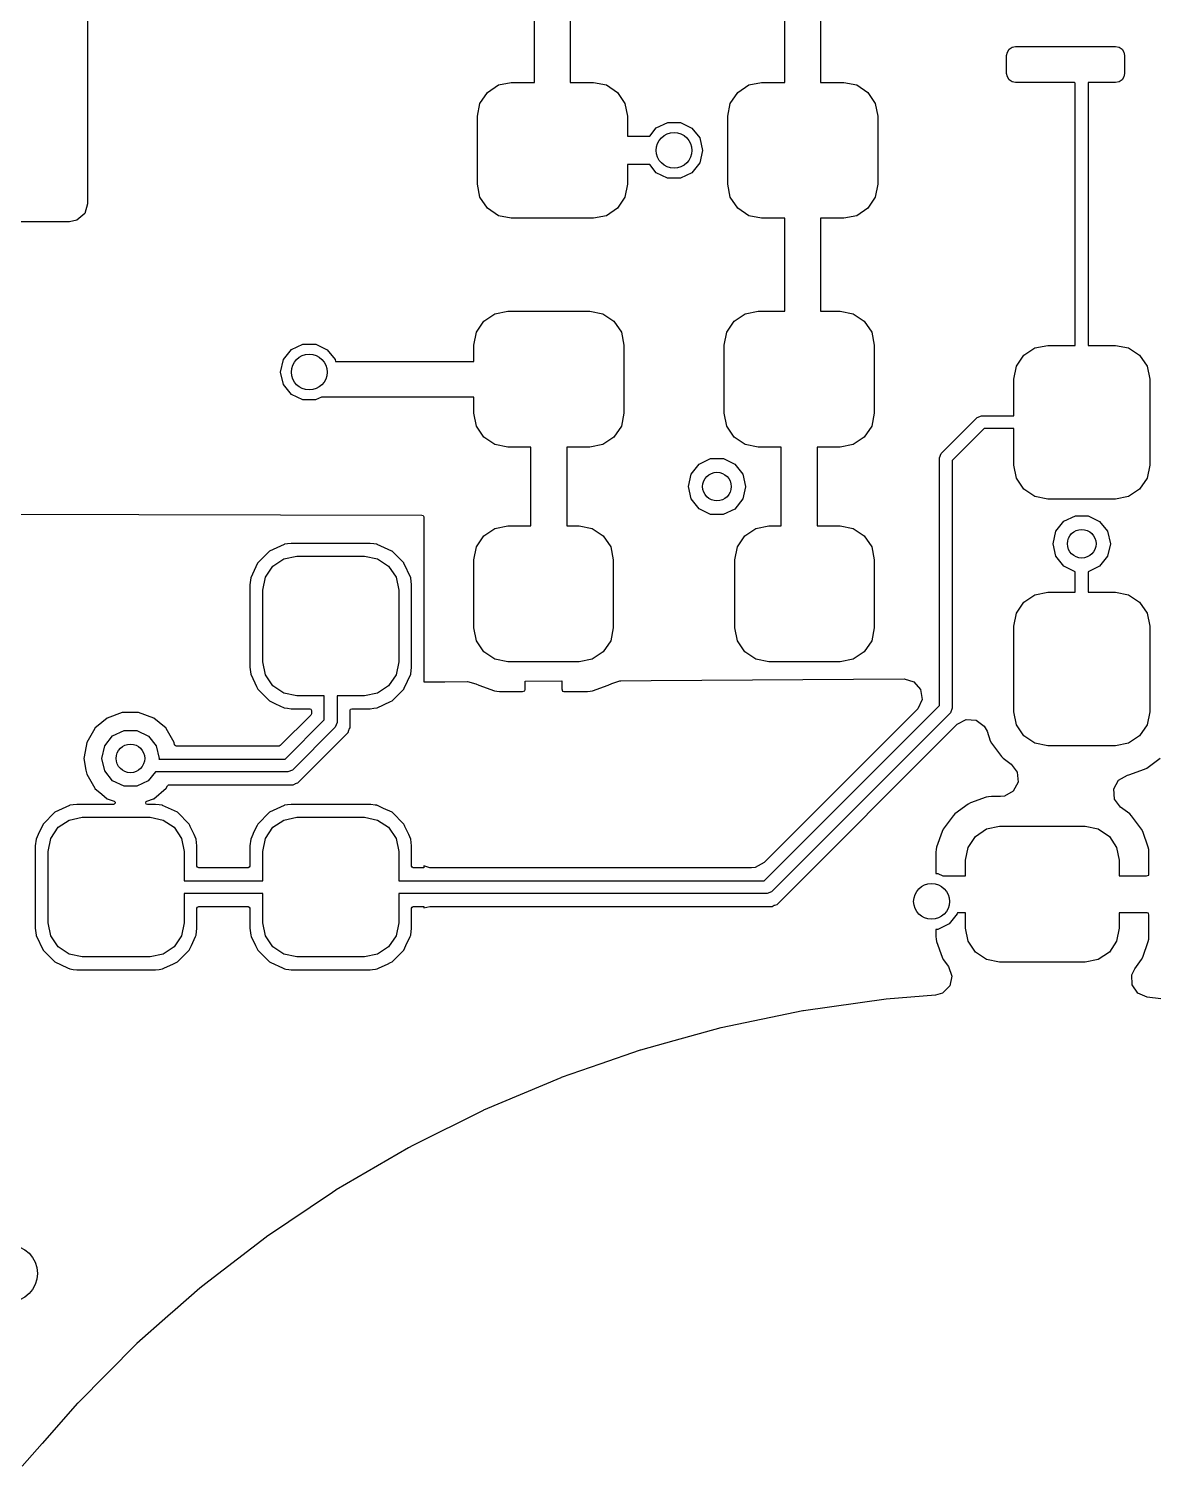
# Model space of a CAD drawing. Extents: x 115.8 to 161.6, y -138.1 to -92.4.
# Drawn here: x 131.69 to 139.55, y -109.5 to -99.45 of the extents above; entities that cross this region are included whole.
import ezdxf

# ---------------------------------------------------------------- set-up
doc = ezdxf.new("R2010")
doc.units = 0
doc.layers.add('BLACK', color=7, linetype='CONTINUOUS')

msp = doc.modelspace()

# ---------------------------------------------------------------- linework, layer by layer
at = {"layer": 'BLACK', "linetype": 'CONTINUOUS'}
for p, q in [((132.1, -94.026), (132.1, -100.674)), ((135.225, -99.825), (135.225, -99.275)), ((135.475, -99.275), (135.475, -99.825)), ((136.975, -99.825), (136.975, -99.275)), ((137.225, -99.275), (137.225, -99.825)), ((138.564, -99.5798), (138.588, -99.575)), ((138.588, -99.575), (139.287, -99.575)), ((139.287, -99.575), (139.311, -99.5798)), ((138.525, -99.6375), (138.53, -99.6136)), ((138.525, -99.7625), (138.525, -99.6375)), ((138.53, -99.6136), (138.543, -99.5933)), ((138.543, -99.5933), (138.564, -99.5798)), ((139.311, -99.5798), (139.332, -99.5933)), ((139.332, -99.5933), (139.345, -99.6136)), ((139.345, -99.6136), (139.35, -99.6375)), ((139.35, -99.6375), (139.35, -99.7625)), ((138.53, -99.7864), (138.525, -99.7625)), ((139.35, -99.7625), (139.345, -99.7864)), ((134.895, -99.8946), (134.972, -99.8431)), ((134.972, -99.8431), (135.062, -99.825)), ((135.062, -99.825), (135.225, -99.825)), ((135.475, -99.825), (135.637, -99.825)), ((135.637, -99.825), (135.728, -99.8431)), ((135.728, -99.8431), (135.805, -99.8946)), ((136.645, -99.8946), (136.722, -99.8431)), ((136.722, -99.8431), (136.812, -99.825)), ((136.812, -99.825), (136.975, -99.825)), ((137.225, -99.825), (137.387, -99.825)), ((137.387, -99.825), (137.478, -99.8431)), ((137.478, -99.8431), (137.555, -99.8946)), ((138.543, -99.8067), (138.53, -99.7864)), ((138.564, -99.8202), (138.543, -99.8067)), ((138.588, -99.825), (138.564, -99.8202)), ((138.999, -99.825), (138.588, -99.825)), ((139.005, -99.8311), (138.999, -99.825)), ((139.005, -101.663), (139.005, -99.8311)), ((139.287, -99.825), (139.095, -99.825)), ((139.095, -99.825), (139.095, -101.663)), ((139.311, -99.8202), (139.287, -99.825)), ((139.332, -99.8067), (139.311, -99.8202)), ((139.345, -99.7864), (139.332, -99.8067)), ((134.825, -100.062), (134.843, -99.9716)), ((134.843, -99.9716), (134.895, -99.8946)), ((135.805, -99.8946), (135.857, -99.9716)), ((135.857, -99.9716), (135.875, -100.062)), ((136.575, -100.062), (136.593, -99.9716)), ((136.593, -99.9716), (136.645, -99.8946)), ((137.555, -99.8946), (137.607, -99.9716)), ((137.607, -99.9716), (137.625, -100.062)), ((134.825, -100.537), (134.825, -100.062)), ((135.875, -100.062), (135.875, -100.2)), ((136.575, -100.537), (136.575, -100.062)), ((137.625, -100.062), (137.625, -100.537)), ((136.03, -100.2), (136.075, -100.143)), ((136.075, -100.143), (136.156, -100.105)), ((136.156, -100.105), (136.245, -100.105)), ((136.245, -100.105), (136.325, -100.144)), ((136.325, -100.144), (136.38, -100.213)), ((135.875, -100.2), (136.03, -100.2)), ((136.38, -100.213), (136.4, -100.3)), ((136.4, -100.301), (136.38, -100.387)), ((136.4, -100.3), (136.4, -100.301)), ((136.03, -100.4), (135.875, -100.4)), ((135.875, -100.4), (135.875, -100.537)), ((136.075, -100.456), (136.03, -100.4)), ((136.155, -100.495), (136.075, -100.456)), ((136.324, -100.457), (136.244, -100.495)), ((136.38, -100.387), (136.324, -100.457)), ((134.843, -100.628), (134.825, -100.537)), ((135.875, -100.537), (135.857, -100.628)), ((136.244, -100.495), (136.155, -100.495)), ((136.593, -100.628), (136.575, -100.537)), ((137.625, -100.537), (137.607, -100.628)), ((132.1, -100.674), (132.08, -100.742)), ((134.895, -100.705), (134.843, -100.628)), ((135.857, -100.628), (135.805, -100.705)), ((136.645, -100.705), (136.593, -100.628)), ((137.607, -100.628), (137.555, -100.705)), ((132.08, -100.742), (132.026, -100.789)), ((134.972, -100.757), (134.895, -100.705)), ((135.062, -100.775), (134.972, -100.757)), ((135.637, -100.775), (135.062, -100.775)), ((135.728, -100.757), (135.637, -100.775)), ((135.805, -100.705), (135.728, -100.757)), ((136.722, -100.757), (136.645, -100.705)), ((136.812, -100.775), (136.722, -100.757)), ((136.975, -100.775), (136.812, -100.775)), ((136.975, -101.425), (136.975, -100.775)), ((137.387, -100.775), (137.225, -100.775)), ((137.225, -100.775), (137.225, -101.425)), ((137.478, -100.757), (137.387, -100.775)), ((137.555, -100.705), (137.478, -100.757)), ((131.974, -100.8), (129.028, -100.8)), ((132.026, -100.789), (131.974, -100.8)), ((134.87, -101.495), (134.947, -101.443)), ((134.947, -101.443), (135.037, -101.425)), ((135.037, -101.425), (135.612, -101.425)), ((135.612, -101.425), (135.703, -101.443)), ((135.703, -101.443), (135.78, -101.495)), ((136.62, -101.495), (136.697, -101.443)), ((136.697, -101.443), (136.787, -101.425)), ((136.787, -101.425), (136.975, -101.425)), ((137.225, -101.425), (137.362, -101.425)), ((137.362, -101.425), (137.453, -101.443)), ((137.453, -101.443), (137.53, -101.495)), ((134.8, -101.662), (134.818, -101.572)), ((134.818, -101.572), (134.87, -101.495)), ((135.78, -101.495), (135.832, -101.572)), ((135.832, -101.572), (135.85, -101.662)), ((136.55, -101.662), (136.568, -101.572)), ((136.568, -101.572), (136.62, -101.495)), ((137.53, -101.495), (137.582, -101.572)), ((137.582, -101.572), (137.6, -101.662)), ((133.525, -101.693), (133.606, -101.655)), ((133.606, -101.655), (133.695, -101.655)), ((133.695, -101.655), (133.775, -101.694)), ((134.8, -101.775), (134.8, -101.662)), ((135.85, -101.662), (135.85, -102.137)), ((136.55, -102.137), (136.55, -101.662)), ((137.6, -101.662), (137.6, -102.137)), ((138.645, -101.732), (138.722, -101.681)), ((138.722, -101.681), (138.812, -101.663)), ((138.812, -101.663), (139.005, -101.663)), ((139.095, -101.663), (139.287, -101.663)), ((139.287, -101.663), (139.378, -101.681)), ((139.378, -101.681), (139.455, -101.732)), ((133.45, -101.85), (133.47, -101.763)), ((133.47, -101.763), (133.525, -101.693)), ((133.775, -101.694), (133.83, -101.763)), ((133.83, -101.763), (133.833, -101.775)), ((133.833, -101.775), (134.8, -101.775)), ((138.593, -101.809), (138.645, -101.732)), ((139.455, -101.732), (139.507, -101.809)), ((133.47, -101.936), (133.45, -101.85)), ((138.575, -101.9), (138.593, -101.809)), ((139.507, -101.809), (139.525, -101.9)), ((133.525, -102.006), (133.47, -101.936)), ((138.575, -102.155), (138.575, -101.9)), ((139.525, -101.9), (139.525, -102.5)), ((133.605, -102.045), (133.525, -102.006)), ((133.694, -102.045), (133.605, -102.045)), ((133.736, -102.025), (133.694, -102.045)), ((134.8, -102.025), (133.736, -102.025)), ((134.8, -102.137), (134.8, -102.025)), ((134.818, -102.228), (134.8, -102.137)), ((135.85, -102.137), (135.832, -102.228)), ((136.568, -102.228), (136.55, -102.137)), ((137.6, -102.137), (137.582, -102.228)), ((138.068, -102.418), (138.318, -102.168)), ((138.318, -102.168), (138.35, -102.155)), ((138.35, -102.155), (138.575, -102.155)), ((134.87, -102.305), (134.818, -102.228)), ((135.832, -102.228), (135.78, -102.305)), ((136.62, -102.305), (136.568, -102.228)), ((137.582, -102.228), (137.53, -102.305)), ((138.369, -102.245), (138.145, -102.469)), ((138.575, -102.245), (138.369, -102.245)), ((138.575, -102.5), (138.575, -102.245)), ((134.947, -102.357), (134.87, -102.305)), ((135.037, -102.375), (134.947, -102.357)), ((135.2, -102.375), (135.037, -102.375)), ((135.2, -102.925), (135.2, -102.375)), ((135.612, -102.375), (135.45, -102.375)), ((135.45, -102.375), (135.45, -102.925)), ((135.703, -102.357), (135.612, -102.375)), ((135.78, -102.305), (135.703, -102.357)), ((136.697, -102.357), (136.62, -102.305)), ((136.787, -102.375), (136.697, -102.357)), ((136.95, -102.375), (136.787, -102.375)), ((136.95, -102.925), (136.95, -102.375)), ((137.362, -102.375), (137.2, -102.375)), ((137.2, -102.375), (137.2, -102.925)), ((137.453, -102.357), (137.362, -102.375)), ((137.53, -102.305), (137.453, -102.357)), ((136.375, -102.493), (136.456, -102.455)), ((136.456, -102.455), (136.545, -102.455)), ((136.545, -102.455), (136.625, -102.494)), ((138.055, -102.45), (138.068, -102.418)), ((138.055, -104.181), (138.055, -102.45)), ((138.145, -102.469), (138.145, -104.2)), ((136.3, -102.65), (136.32, -102.563)), ((136.32, -102.563), (136.375, -102.493)), ((136.625, -102.494), (136.68, -102.563)), ((136.68, -102.563), (136.7, -102.65)), ((138.593, -102.591), (138.575, -102.5)), ((139.525, -102.5), (139.507, -102.591)), ((136.32, -102.736), (136.3, -102.65)), ((136.7, -102.651), (136.68, -102.737)), ((136.7, -102.65), (136.7, -102.651)), ((138.645, -102.668), (138.593, -102.591)), ((138.722, -102.719), (138.645, -102.668)), ((139.455, -102.668), (139.378, -102.719)), ((139.507, -102.591), (139.455, -102.668)), ((136.375, -102.806), (136.32, -102.736)), ((136.68, -102.737), (136.624, -102.807)), ((138.812, -102.738), (138.722, -102.719)), ((139.287, -102.738), (138.812, -102.738)), ((139.378, -102.719), (139.287, -102.738)), ((128.945, -102.837), (134.438, -102.85)), ((134.438, -102.85), (134.447, -102.853)), ((134.447, -102.853), (134.45, -102.862)), ((134.45, -102.862), (134.45, -104.015)), ((136.455, -102.845), (136.375, -102.806)), ((136.544, -102.845), (136.455, -102.845)), ((136.624, -102.807), (136.544, -102.845)), ((138.925, -102.893), (139.006, -102.855)), ((139.006, -102.855), (139.095, -102.855)), ((139.095, -102.855), (139.175, -102.894)), ((134.87, -102.995), (134.947, -102.943)), ((134.947, -102.943), (135.037, -102.925)), ((135.037, -102.925), (135.2, -102.925)), ((135.45, -102.925), (135.537, -102.925)), ((135.537, -102.925), (135.628, -102.943)), ((135.628, -102.943), (135.705, -102.995)), ((136.695, -102.995), (136.772, -102.943)), ((136.772, -102.943), (136.862, -102.925)), ((136.862, -102.925), (136.95, -102.925)), ((137.2, -102.925), (137.362, -102.925)), ((137.362, -102.925), (137.453, -102.943)), ((137.453, -102.943), (137.53, -102.995)), ((138.85, -103.05), (138.87, -102.963)), ((138.87, -102.963), (138.925, -102.893)), ((139.175, -102.894), (139.23, -102.963)), ((139.23, -102.963), (139.25, -103.05)), ((133.475, -103.054), (133.372, -103.102)), ((133.476, -103.053), (133.475, -103.054)), ((133.475, -103.054), (133.475, -103.054)), ((133.477, -103.053), (133.476, -103.053)), ((133.499, -103.05), (133.477, -103.053)), ((133.477, -103.053), (133.477, -103.053)), ((133.524, -103.047), (133.499, -103.05)), ((134.076, -103.047), (133.524, -103.047)), ((134.101, -103.05), (134.076, -103.047)), ((134.123, -103.053), (134.101, -103.05)), ((134.124, -103.053), (134.123, -103.053)), ((134.123, -103.053), (134.123, -103.053)), ((134.125, -103.054), (134.124, -103.053)), ((134.228, -103.102), (134.125, -103.054)), ((134.125, -103.054), (134.125, -103.054)), ((134.8, -103.162), (134.818, -103.072)), ((134.818, -103.072), (134.87, -102.995)), ((135.705, -102.995), (135.757, -103.072)), ((135.757, -103.072), (135.775, -103.162)), ((136.625, -103.162), (136.643, -103.072)), ((136.643, -103.072), (136.695, -102.995)), ((137.53, -102.995), (137.582, -103.072)), ((137.582, -103.072), (137.6, -103.162)), ((138.87, -103.136), (138.85, -103.05)), ((139.25, -103.051), (139.23, -103.137)), ((139.25, -103.05), (139.25, -103.051)), ((133.289, -103.185), (133.241, -103.288)), ((133.29, -103.184), (133.289, -103.185)), ((133.289, -103.185), (133.289, -103.185)), ((133.371, -103.102), (133.29, -103.184)), ((133.372, -103.102), (133.371, -103.102)), ((133.372, -103.102), (133.372, -103.102)), ((133.395, -103.207), (133.472, -103.156)), ((133.472, -103.156), (133.562, -103.137)), ((133.562, -103.137), (134.037, -103.137)), ((134.037, -103.137), (134.128, -103.156)), ((134.128, -103.156), (134.205, -103.207)), ((134.229, -103.102), (134.228, -103.102)), ((134.228, -103.102), (134.228, -103.102)), ((134.31, -103.184), (134.229, -103.102)), ((134.311, -103.185), (134.31, -103.184)), ((134.359, -103.288), (134.311, -103.185)), ((134.311, -103.185), (134.311, -103.185)), ((134.8, -103.637), (134.8, -103.162)), ((135.775, -103.162), (135.775, -103.637)), ((136.625, -103.637), (136.625, -103.162)), ((137.6, -103.162), (137.6, -103.637)), ((138.925, -103.206), (138.87, -103.136)), ((139.23, -103.137), (139.174, -103.207)), ((133.241, -103.289), (133.234, -103.337)), ((133.241, -103.288), (133.241, -103.289)), ((133.325, -103.375), (133.343, -103.284)), ((133.343, -103.284), (133.395, -103.207)), ((134.205, -103.207), (134.257, -103.284)), ((134.257, -103.284), (134.275, -103.375)), ((134.359, -103.289), (134.359, -103.288)), ((134.365, -103.337), (134.359, -103.289)), ((139.005, -103.245), (138.925, -103.206)), ((139.005, -103.388), (139.005, -103.245)), ((139.174, -103.207), (139.095, -103.245)), ((139.095, -103.245), (139.095, -103.388)), ((133.234, -103.337), (133.234, -103.913)), ((133.325, -103.875), (133.325, -103.375)), ((134.275, -103.375), (134.275, -103.875)), ((134.365, -103.913), (134.365, -103.337)), ((138.722, -103.406), (138.812, -103.388)), ((138.812, -103.388), (139.005, -103.388)), ((139.095, -103.388), (139.287, -103.388)), ((139.287, -103.388), (139.378, -103.406)), ((138.593, -103.534), (138.645, -103.457)), ((138.645, -103.457), (138.722, -103.406)), ((139.378, -103.406), (139.455, -103.457)), ((139.455, -103.457), (139.507, -103.534)), ((138.575, -103.625), (138.593, -103.534)), ((139.507, -103.534), (139.525, -103.625)), ((134.818, -103.728), (134.8, -103.637)), ((135.775, -103.637), (135.757, -103.728)), ((136.643, -103.728), (136.625, -103.637)), ((137.6, -103.637), (137.582, -103.728)), ((138.575, -104.225), (138.575, -103.625)), ((139.525, -103.625), (139.525, -104.225)), ((134.87, -103.805), (134.818, -103.728)), ((135.757, -103.728), (135.705, -103.805)), ((136.695, -103.805), (136.643, -103.728)), ((137.582, -103.728), (137.53, -103.805)), ((133.343, -103.966), (133.325, -103.875)), ((134.275, -103.875), (134.257, -103.966)), ((134.947, -103.857), (134.87, -103.805)), ((135.037, -103.875), (134.947, -103.857)), ((135.537, -103.875), (135.037, -103.875)), ((135.628, -103.857), (135.537, -103.875)), ((135.705, -103.805), (135.628, -103.857)), ((136.772, -103.857), (136.695, -103.805)), ((136.862, -103.875), (136.772, -103.857)), ((137.362, -103.875), (136.862, -103.875)), ((137.453, -103.857), (137.362, -103.875)), ((137.53, -103.805), (137.453, -103.857)), ((133.234, -103.913), (133.241, -103.961)), ((133.241, -103.961), (133.241, -103.962)), ((133.241, -103.962), (133.241, -103.962)), ((133.241, -103.962), (133.269, -104.021)), ((133.395, -104.043), (133.343, -103.966)), ((134.257, -103.966), (134.205, -104.043)), ((134.313, -104.059), (134.359, -103.962)), ((134.359, -103.961), (134.365, -103.913)), ((134.359, -103.962), (134.359, -103.961)), ((134.359, -103.962), (134.359, -103.962)), ((136.039, -104.006), (137.808, -103.995)), ((137.808, -103.995), (137.876, -104.015)), ((133.269, -104.021), (133.281, -104.047)), ((133.281, -104.047), (133.29, -104.066)), ((133.29, -104.066), (133.371, -104.148)), ((133.472, -104.094), (133.395, -104.043)), ((133.562, -104.112), (133.472, -104.094)), ((134.128, -104.094), (134.037, -104.112)), ((134.205, -104.043), (134.128, -104.094)), ((134.229, -104.148), (134.31, -104.066)), ((134.31, -104.066), (134.313, -104.059)), ((134.313, -104.059), (134.313, -104.059)), ((134.45, -104.015), (134.597, -104.014)), ((134.597, -104.014), (134.755, -104.013)), ((134.755, -104.013), (134.814, -104.028)), ((134.814, -104.028), (134.836, -104.039)), ((134.836, -104.039), (134.946, -104.078)), ((134.946, -104.078), (134.961, -104.081)), ((134.961, -104.081), (134.981, -104.083)), ((134.981, -104.083), (134.987, -104.083)), ((134.987, -104.083), (135.14, -104.083)), ((135.14, -104.083), (135.156, -104.079)), ((135.156, -104.079), (135.157, -104.077)), ((135.157, -104.077), (135.159, -104.069)), ((135.159, -104.011), (135.416, -104.009)), ((135.159, -104.069), (135.159, -104.011)), ((135.416, -104.009), (135.416, -104.065)), ((135.416, -104.065), (135.421, -104.08)), ((135.421, -104.08), (135.422, -104.081)), ((135.422, -104.081), (135.43, -104.083)), ((135.43, -104.083), (135.588, -104.083)), ((135.588, -104.083), (135.594, -104.083)), ((135.594, -104.083), (135.614, -104.081)), ((135.614, -104.081), (135.629, -104.078)), ((135.629, -104.078), (135.739, -104.039)), ((135.739, -104.039), (135.764, -104.026)), ((135.764, -104.026), (135.765, -104.027)), ((135.765, -104.027), (135.821, -104.007)), ((135.821, -104.007), (135.828, -104.007)), ((135.828, -104.007), (136.039, -104.006)), ((137.876, -104.015), (137.923, -104.068)), ((137.923, -104.068), (137.934, -104.139)), ((133.371, -104.148), (133.381, -104.152)), ((133.381, -104.152), (133.381, -104.152)), ((133.381, -104.152), (133.415, -104.168)), ((133.415, -104.168), (133.475, -104.196)), ((133.475, -104.196), (133.476, -104.197)), ((133.476, -104.197), (133.477, -104.197)), ((133.477, -104.197), (133.477, -104.197)), ((133.477, -104.197), (133.499, -104.2)), ((133.755, -104.112), (133.562, -104.112)), ((133.755, -104.281), (133.755, -104.112)), ((134.037, -104.112), (133.845, -104.112)), ((133.845, -104.112), (133.845, -104.3)), ((134.101, -104.2), (134.123, -104.197)), ((134.123, -104.197), (134.124, -104.197)), ((134.124, -104.197), (134.219, -104.152)), ((134.219, -104.152), (134.229, -104.148)), ((134.219, -104.152), (134.219, -104.152)), ((134.219, -104.152), (134.219, -104.152)), ((136.831, -105.405), (138.055, -104.181)), ((137.934, -104.139), (137.905, -104.203)), ((132.237, -104.268), (132.2, -104.3)), ((132.343, -104.23), (132.237, -104.268)), ((132.457, -104.23), (132.343, -104.23)), ((132.563, -104.268), (132.457, -104.23)), ((132.6, -104.3), (132.563, -104.268)), ((133.661, -104.247), (133.447, -104.461)), ((133.481, -104.555), (133.755, -104.281)), ((133.499, -104.2), (133.524, -104.203)), ((133.524, -104.203), (133.653, -104.203)), ((133.653, -104.203), (133.661, -104.206)), ((133.661, -104.206), (133.665, -104.215)), ((133.665, -104.239), (133.661, -104.247)), ((133.665, -104.215), (133.665, -104.239)), ((133.935, -104.215), (133.939, -104.206)), ((133.935, -104.336), (133.935, -104.215)), ((133.939, -104.206), (133.947, -104.203)), ((133.947, -104.203), (134.076, -104.203)), ((134.076, -104.203), (134.101, -104.2)), ((137.898, -104.21), (136.831, -105.278)), ((138.132, -104.232), (136.882, -105.482)), ((137.905, -104.203), (137.898, -104.21)), ((138.145, -104.2), (138.132, -104.232)), ((138.18, -104.312), (138.242, -104.278)), ((138.242, -104.278), (138.313, -104.283)), ((138.313, -104.283), (138.369, -104.326)), ((138.593, -104.316), (138.575, -104.225)), ((139.525, -104.225), (139.507, -104.316)), ((132.151, -104.341), (132.094, -104.439)), ((132.2, -104.3), (132.151, -104.34)), ((132.151, -104.34), (132.151, -104.34)), ((132.151, -104.34), (132.151, -104.341)), ((132.22, -104.463), (132.275, -104.393)), ((132.275, -104.393), (132.356, -104.355)), ((132.356, -104.355), (132.445, -104.355)), ((132.445, -104.355), (132.525, -104.394)), ((132.525, -104.394), (132.58, -104.463)), ((132.649, -104.34), (132.6, -104.3)), ((132.649, -104.341), (132.649, -104.34)), ((132.649, -104.34), (132.649, -104.34)), ((132.706, -104.439), (132.649, -104.341)), ((133.832, -104.332), (133.532, -104.632)), ((133.57, -104.721), (133.921, -104.37)), ((133.845, -104.3), (133.832, -104.332)), ((133.921, -104.37), (133.926, -104.354)), ((133.926, -104.354), (133.927, -104.351)), ((133.927, -104.351), (133.93, -104.345)), ((133.93, -104.345), (133.935, -104.336)), ((136.92, -105.571), (138.18, -104.312)), ((138.369, -104.326), (138.388, -104.359)), ((138.388, -104.359), (138.411, -104.427)), ((138.645, -104.393), (138.593, -104.316)), ((138.722, -104.444), (138.645, -104.393)), ((139.455, -104.393), (139.378, -104.444)), ((139.507, -104.316), (139.455, -104.393)), ((132.09, -104.465), (132.075, -104.55)), ((132.094, -104.44), (132.09, -104.465)), ((132.094, -104.439), (132.094, -104.44)), ((132.094, -104.44), (132.094, -104.44)), ((132.2, -104.55), (132.22, -104.463)), ((132.58, -104.463), (132.6, -104.55)), ((132.706, -104.44), (132.706, -104.439)), ((132.709, -104.455), (132.706, -104.44)), ((132.706, -104.44), (132.706, -104.44)), ((132.712, -104.461), (132.709, -104.455)), ((132.72, -104.465), (132.712, -104.461)), ((133.439, -104.465), (132.72, -104.465)), ((133.447, -104.461), (133.439, -104.465)), ((138.411, -104.427), (138.42, -104.443)), ((138.42, -104.443), (138.488, -104.536)), ((138.812, -104.463), (138.722, -104.444)), ((139.287, -104.463), (138.812, -104.463)), ((139.378, -104.444), (139.287, -104.463)), ((132.075, -104.55), (132.075, -104.551)), ((132.075, -104.551), (132.089, -104.633)), ((132.22, -104.636), (132.2, -104.55)), ((132.6, -104.551), (132.599, -104.555)), ((132.599, -104.555), (133.481, -104.555)), ((132.6, -104.55), (132.6, -104.551)), ((138.488, -104.536), (138.501, -104.549)), ((138.501, -104.549), (138.556, -104.59)), ((138.556, -104.59), (138.599, -104.646)), ((139.506, -104.618), (139.599, -104.549)), ((132.089, -104.633), (132.094, -104.661)), ((132.094, -104.661), (132.151, -104.759)), ((132.275, -104.706), (132.22, -104.636)), ((132.574, -104.645), (132.524, -104.707)), ((133.5, -104.645), (132.574, -104.645)), ((133.532, -104.632), (133.5, -104.645)), ((138.599, -104.646), (138.605, -104.717)), ((139.308, -104.702), (139.37, -104.667)), ((139.37, -104.667), (139.379, -104.665)), ((139.379, -104.665), (139.489, -104.626)), ((139.489, -104.626), (139.506, -104.618)), ((132.151, -104.759), (132.151, -104.76)), ((132.151, -104.76), (132.151, -104.76)), ((132.151, -104.76), (132.2, -104.8)), ((132.2, -104.8), (132.237, -104.832)), ((132.355, -104.745), (132.275, -104.706)), ((132.444, -104.745), (132.355, -104.745)), ((132.524, -104.707), (132.444, -104.745)), ((132.563, -104.832), (132.649, -104.759)), ((132.649, -104.759), (132.66, -104.741)), ((132.66, -104.741), (132.667, -104.736)), ((132.667, -104.736), (132.67, -104.736)), ((132.67, -104.736), (133.536, -104.736)), ((133.536, -104.736), (133.538, -104.735)), ((133.538, -104.735), (133.551, -104.727)), ((133.551, -104.727), (133.554, -104.726)), ((133.554, -104.726), (133.561, -104.724)), ((133.561, -104.724), (133.57, -104.721)), ((138.571, -104.78), (138.509, -104.814)), ((138.605, -104.717), (138.571, -104.78)), ((139.274, -104.764), (139.308, -104.702)), ((139.28, -104.835), (139.274, -104.764)), ((131.975, -104.879), (131.872, -104.927)), ((131.976, -104.878), (131.975, -104.879)), ((131.975, -104.879), (131.975, -104.879)), ((131.977, -104.878), (131.976, -104.878)), ((131.999, -104.875), (131.977, -104.878)), ((131.977, -104.878), (131.977, -104.878)), ((132.024, -104.872), (131.999, -104.875)), ((132.281, -104.872), (132.024, -104.872)), ((132.237, -104.832), (132.238, -104.832)), ((132.238, -104.832), (132.285, -104.849)), ((132.286, -104.871), (132.281, -104.872)), ((132.285, -104.849), (132.292, -104.855)), ((132.292, -104.864), (132.286, -104.871)), ((132.292, -104.855), (132.292, -104.864)), ((132.507, -104.86), (132.51, -104.852)), ((132.51, -104.869), (132.507, -104.86)), ((132.51, -104.852), (132.515, -104.849)), ((132.519, -104.872), (132.51, -104.869)), ((132.515, -104.849), (132.562, -104.832)), ((132.576, -104.872), (132.519, -104.872)), ((132.562, -104.832), (132.563, -104.832)), ((132.601, -104.875), (132.576, -104.872)), ((132.623, -104.878), (132.601, -104.875)), ((132.624, -104.878), (132.623, -104.878)), ((132.623, -104.878), (132.623, -104.878)), ((132.625, -104.879), (132.624, -104.878)), ((132.728, -104.927), (132.625, -104.879)), ((132.625, -104.879), (132.625, -104.879)), ((133.475, -104.879), (133.372, -104.927)), ((133.476, -104.878), (133.475, -104.879)), ((133.475, -104.879), (133.475, -104.879)), ((133.477, -104.878), (133.476, -104.878)), ((133.499, -104.875), (133.477, -104.878)), ((133.477, -104.878), (133.477, -104.878)), ((133.524, -104.872), (133.499, -104.875)), ((134.076, -104.872), (133.524, -104.872)), ((134.08, -104.873), (134.076, -104.872)), ((134.111, -104.877), (134.08, -104.873)), ((134.08, -104.873), (134.08, -104.873)), ((134.12, -104.878), (134.111, -104.877)), ((134.124, -104.878), (134.12, -104.878)), ((134.125, -104.879), (134.124, -104.878)), ((134.132, -104.882), (134.125, -104.879)), ((134.125, -104.879), (134.125, -104.879)), ((134.17, -104.9), (134.132, -104.882)), ((134.132, -104.882), (134.132, -104.882)), ((134.229, -104.927), (134.17, -104.9)), ((138.257, -104.87), (138.164, -104.938)), ((138.273, -104.861), (138.257, -104.87)), ((138.383, -104.822), (138.273, -104.861)), ((138.398, -104.819), (138.383, -104.822)), ((138.419, -104.817), (138.398, -104.819)), ((138.425, -104.817), (138.419, -104.817)), ((138.481, -104.817), (138.425, -104.817)), ((138.509, -104.814), (138.481, -104.817)), ((139.322, -104.891), (139.28, -104.835)), ((139.386, -104.938), (139.322, -104.891)), ((131.871, -104.927), (131.79, -105.009)), ((131.872, -104.927), (131.871, -104.927)), ((131.872, -104.927), (131.872, -104.927)), ((131.895, -105.032), (131.972, -104.981)), ((131.972, -104.981), (132.062, -104.962)), ((132.062, -104.962), (132.537, -104.962)), ((132.537, -104.962), (132.628, -104.981)), ((132.628, -104.981), (132.705, -105.032)), ((132.729, -104.927), (132.728, -104.927)), ((132.728, -104.927), (132.728, -104.927)), ((132.81, -105.009), (132.729, -104.927)), ((133.371, -104.927), (133.29, -105.009)), ((133.372, -104.927), (133.371, -104.927)), ((133.372, -104.927), (133.372, -104.927)), ((133.395, -105.032), (133.472, -104.981)), ((133.472, -104.981), (133.562, -104.962)), ((133.562, -104.962), (134.037, -104.962)), ((134.037, -104.962), (134.128, -104.981)), ((134.128, -104.981), (134.205, -105.032)), ((134.31, -105.009), (134.229, -104.927)), ((138.151, -104.951), (138.082, -105.044)), ((138.164, -104.938), (138.151, -104.951)), ((139.399, -104.951), (139.386, -104.938)), ((139.468, -105.044), (139.399, -104.951)), ((131.755, -105.083), (131.741, -105.114)), ((131.789, -105.01), (131.755, -105.083)), ((131.79, -105.009), (131.789, -105.01)), ((131.789, -105.01), (131.789, -105.01)), ((131.843, -105.109), (131.895, -105.032)), ((132.705, -105.032), (132.757, -105.109)), ((132.815, -105.019), (132.81, -105.009)), ((132.818, -105.026), (132.815, -105.019)), ((132.815, -105.019), (132.815, -105.019)), ((132.845, -105.083), (132.818, -105.026)), ((132.859, -105.114), (132.845, -105.083)), ((133.255, -105.083), (133.241, -105.114)), ((133.261, -105.069), (133.255, -105.083)), ((133.255, -105.083), (133.255, -105.083)), ((133.285, -105.019), (133.261, -105.069)), ((133.29, -105.009), (133.285, -105.019)), ((133.285, -105.019), (133.285, -105.019)), ((133.343, -105.109), (133.395, -105.032)), ((134.205, -105.032), (134.257, -105.109)), ((134.315, -105.019), (134.31, -105.009)), ((134.318, -105.026), (134.315, -105.019)), ((134.315, -105.019), (134.315, -105.019)), ((134.345, -105.083), (134.318, -105.026)), ((134.359, -105.114), (134.345, -105.083)), ((138.074, -105.061), (138.035, -105.171)), ((138.082, -105.044), (138.074, -105.061)), ((138.256, -105.172), (138.307, -105.095)), ((138.307, -105.095), (138.384, -105.043)), ((138.384, -105.043), (138.475, -105.025)), ((138.475, -105.025), (139.075, -105.025)), ((139.075, -105.025), (139.166, -105.043)), ((139.166, -105.043), (139.243, -105.095)), ((139.243, -105.095), (139.294, -105.172)), ((139.476, -105.061), (139.468, -105.044)), ((139.515, -105.171), (139.476, -105.061)), ((131.741, -105.114), (131.734, -105.162)), ((131.734, -105.162), (131.734, -105.738)), ((131.825, -105.2), (131.843, -105.109)), ((131.825, -105.7), (131.825, -105.2)), ((132.757, -105.109), (132.775, -105.2)), ((132.775, -105.2), (132.775, -105.405)), ((132.865, -105.162), (132.859, -105.114)), ((132.865, -105.303), (132.865, -105.162)), ((133.241, -105.114), (133.234, -105.162)), ((133.234, -105.162), (133.234, -105.303)), ((133.325, -105.2), (133.343, -105.109)), ((133.325, -105.405), (133.325, -105.2)), ((134.257, -105.109), (134.275, -105.2)), ((134.275, -105.2), (134.275, -105.405)), ((134.365, -105.162), (134.359, -105.114)), ((134.365, -105.303), (134.365, -105.162)), ((138.032, -105.186), (138.03, -105.206)), ((138.035, -105.171), (138.032, -105.186)), ((138.237, -105.262), (138.256, -105.172)), ((139.294, -105.172), (139.312, -105.262)), ((139.518, -105.186), (139.515, -105.171)), ((139.52, -105.206), (139.518, -105.186)), ((132.869, -105.311), (132.865, -105.303)), ((133.234, -105.303), (133.231, -105.311)), ((134.369, -105.311), (134.365, -105.303)), ((134.492, -105.314), (134.45, -105.302)), ((134.45, -105.302), (134.45, -105.314)), ((136.831, -105.278), (136.768, -105.312)), ((138.03, -105.206), (138.029, -105.212)), ((138.029, -105.212), (138.029, -105.353)), ((138.237, -105.371), (138.237, -105.262)), ((139.312, -105.262), (139.312, -105.371)), ((139.52, -105.212), (139.52, -105.206)), ((139.52, -105.357), (139.52, -105.212)), ((132.877, -105.314), (132.869, -105.311)), ((133.223, -105.314), (132.877, -105.314)), ((133.231, -105.311), (133.223, -105.314)), ((134.377, -105.314), (134.369, -105.311)), ((134.45, -105.314), (134.377, -105.314)), ((136.742, -105.314), (134.492, -105.314)), ((136.768, -105.312), (136.742, -105.314)), ((138.029, -105.353), (138.03, -105.355)), ((138.03, -105.355), (138.045, -105.355)), ((138.045, -105.355), (138.078, -105.371)), ((138.078, -105.371), (138.237, -105.371)), ((139.312, -105.371), (139.502, -105.371)), ((139.502, -105.371), (139.518, -105.367)), ((139.518, -105.367), (139.519, -105.365)), ((139.519, -105.365), (139.52, -105.357)), ((132.775, -105.405), (133.325, -105.405)), ((133.325, -105.495), (132.775, -105.495)), ((132.775, -105.495), (132.775, -105.7)), ((133.325, -105.7), (133.325, -105.495)), ((134.275, -105.405), (136.831, -105.405)), ((136.85, -105.495), (134.275, -105.495)), ((134.275, -105.495), (134.275, -105.7)), ((136.882, -105.482), (136.85, -105.495)), ((132.865, -105.597), (132.869, -105.589)), ((132.865, -105.738), (132.865, -105.597)), ((132.869, -105.589), (132.877, -105.585)), ((132.877, -105.585), (133.223, -105.585)), ((133.223, -105.585), (133.231, -105.589)), ((133.231, -105.589), (133.234, -105.597)), ((133.234, -105.597), (133.234, -105.738)), ((134.365, -105.597), (134.369, -105.589)), ((134.365, -105.738), (134.365, -105.597)), ((134.369, -105.589), (134.377, -105.585)), ((134.377, -105.585), (134.45, -105.585)), ((134.45, -105.585), (134.45, -105.595)), ((134.45, -105.595), (134.492, -105.585)), ((134.492, -105.585), (136.886, -105.585)), ((136.886, -105.585), (136.901, -105.577)), ((136.901, -105.577), (136.902, -105.577)), ((136.902, -105.577), (136.904, -105.576)), ((136.904, -105.576), (136.92, -105.571)), ((131.843, -105.791), (131.825, -105.7)), ((132.775, -105.7), (132.757, -105.791)), ((133.343, -105.791), (133.325, -105.7)), ((134.275, -105.7), (134.257, -105.791)), ((138.18, -105.637), (138.124, -105.707)), ((138.182, -105.629), (138.18, -105.637)), ((138.237, -105.629), (138.182, -105.629)), ((138.237, -105.737), (138.237, -105.629)), ((139.507, -105.629), (139.312, -105.629)), ((139.312, -105.629), (139.312, -105.737)), ((139.515, -105.631), (139.507, -105.629)), ((139.516, -105.632), (139.515, -105.631)), ((139.52, -105.647), (139.516, -105.632)), ((139.52, -105.788), (139.52, -105.647)), ((131.734, -105.738), (131.741, -105.786)), ((131.741, -105.786), (131.741, -105.787)), ((131.741, -105.787), (131.741, -105.787)), ((131.741, -105.787), (131.789, -105.89)), ((131.895, -105.868), (131.843, -105.791)), ((132.757, -105.791), (132.705, -105.868)), ((132.826, -105.857), (132.855, -105.795)), ((132.855, -105.795), (132.859, -105.786)), ((132.855, -105.795), (132.855, -105.795)), ((132.859, -105.786), (132.865, -105.738)), ((133.234, -105.738), (133.241, -105.786)), ((133.241, -105.786), (133.245, -105.795)), ((133.245, -105.795), (133.245, -105.795)), ((133.245, -105.795), (133.274, -105.857)), ((133.395, -105.868), (133.343, -105.791)), ((134.257, -105.791), (134.205, -105.868)), ((134.326, -105.857), (134.355, -105.795)), ((134.355, -105.795), (134.359, -105.786)), ((134.355, -105.795), (134.355, -105.795)), ((134.359, -105.786), (134.365, -105.738)), ((138.044, -105.745), (138.029, -105.745)), ((138.029, -105.745), (138.029, -105.788)), ((138.029, -105.788), (138.03, -105.794)), ((138.03, -105.794), (138.032, -105.814)), ((138.124, -105.707), (138.044, -105.745)), ((138.256, -105.828), (138.237, -105.737)), ((139.312, -105.737), (139.294, -105.828)), ((139.518, -105.814), (139.52, -105.794)), ((139.52, -105.794), (139.52, -105.788)), ((131.789, -105.89), (131.789, -105.89)), ((131.789, -105.89), (131.79, -105.891)), ((131.79, -105.891), (131.871, -105.973)), ((131.972, -105.919), (131.895, -105.868)), ((132.705, -105.868), (132.628, -105.919)), ((132.729, -105.973), (132.81, -105.891)), ((132.81, -105.891), (132.826, -105.857)), ((133.274, -105.857), (133.29, -105.891)), ((133.29, -105.891), (133.371, -105.973)), ((133.472, -105.919), (133.395, -105.868)), ((134.205, -105.868), (134.128, -105.919)), ((134.229, -105.973), (134.31, -105.891)), ((134.31, -105.891), (134.326, -105.857)), ((138.032, -105.814), (138.035, -105.829)), ((138.035, -105.829), (138.074, -105.939)), ((138.307, -105.905), (138.256, -105.828)), ((138.384, -105.957), (138.307, -105.905)), ((139.243, -105.905), (139.166, -105.957)), ((139.294, -105.828), (139.243, -105.905)), ((139.476, -105.939), (139.515, -105.829)), ((139.515, -105.829), (139.518, -105.814)), ((131.871, -105.973), (131.872, -105.973)), ((131.872, -105.973), (131.872, -105.973)), ((131.872, -105.973), (131.961, -106.015)), ((132.062, -105.938), (131.972, -105.919)), ((132.537, -105.938), (132.062, -105.938)), ((132.628, -105.919), (132.537, -105.938)), ((132.639, -106.015), (132.697, -105.988)), ((132.697, -105.988), (132.719, -105.977)), ((132.719, -105.977), (132.729, -105.973)), ((132.719, -105.977), (132.719, -105.977)), ((133.371, -105.973), (133.381, -105.977)), ((133.381, -105.977), (133.381, -105.977)), ((133.381, -105.977), (133.462, -106.015)), ((133.562, -105.938), (133.472, -105.919)), ((134.037, -105.938), (133.562, -105.938)), ((134.128, -105.919), (134.037, -105.938)), ((134.139, -106.015), (134.197, -105.988)), ((134.197, -105.988), (134.219, -105.977)), ((134.219, -105.977), (134.229, -105.973)), ((134.219, -105.977), (134.219, -105.977)), ((138.074, -105.939), (138.082, -105.956)), ((138.082, -105.956), (138.119, -106.005)), ((138.119, -106.005), (138.143, -106.072)), ((138.475, -105.975), (138.384, -105.957)), ((139.075, -105.975), (138.475, -105.975)), ((139.166, -105.957), (139.075, -105.975)), ((139.421, -106.02), (139.468, -105.956)), ((139.468, -105.956), (139.476, -105.939)), ((131.961, -106.015), (131.976, -106.022)), ((131.976, -106.022), (131.977, -106.022)), ((131.977, -106.022), (131.977, -106.022)), ((131.977, -106.022), (131.999, -106.025)), ((131.999, -106.025), (132.024, -106.028)), ((132.024, -106.028), (132.576, -106.028)), ((132.576, -106.028), (132.601, -106.025)), ((132.601, -106.025), (132.623, -106.022)), ((132.623, -106.022), (132.623, -106.022)), ((132.623, -106.022), (132.624, -106.022)), ((132.624, -106.022), (132.639, -106.015)), ((133.462, -106.015), (133.476, -106.022)), ((133.476, -106.022), (133.477, -106.022)), ((133.477, -106.022), (133.486, -106.023)), ((133.486, -106.023), (133.508, -106.026)), ((133.508, -106.026), (133.524, -106.028)), ((133.524, -106.028), (134.076, -106.028)), ((134.076, -106.028), (134.092, -106.026)), ((134.092, -106.026), (134.114, -106.023)), ((134.114, -106.023), (134.123, -106.022)), ((134.123, -106.022), (134.124, -106.022)), ((134.124, -106.022), (134.138, -106.015)), ((134.138, -106.015), (134.138, -106.015)), ((134.138, -106.015), (134.139, -106.015)), ((138.143, -106.072), (138.128, -106.141)), ((139.4, -106.062), (139.421, -106.02)), ((139.402, -106.133), (139.4, -106.062)), ((138.027, -106.206), (137.684, -106.232)), ((138.077, -106.191), (138.027, -106.206)), ((138.128, -106.141), (138.077, -106.191)), ((139.442, -106.192), (139.402, -106.133)), ((139.507, -106.22), (139.442, -106.192)), ((137.682, -106.232), (137.105, -106.314)), ((137.684, -106.232), (137.682, -106.232)), ((137.682, -106.232), (137.682, -106.232)), ((139.681, -106.24), (139.507, -106.22)), ((137.101, -106.314), (136.53, -106.433)), ((137.103, -106.314), (137.101, -106.314)), ((137.101, -106.314), (137.101, -106.314)), ((137.105, -106.314), (137.103, -106.314)), ((137.105, -106.314), (137.105, -106.314)), ((136.528, -106.433), (136.198, -106.525)), ((136.53, -106.433), (136.528, -106.433)), ((136.53, -106.433), (136.53, -106.433)), ((135.963, -106.59), (135.681, -106.687)), ((135.965, -106.589), (135.963, -106.59)), ((136.198, -106.525), (135.965, -106.589)), ((135.965, -106.589), (135.965, -106.589)), ((135.681, -106.687), (135.411, -106.781)), ((135.409, -106.782), (134.868, -107.01)), ((135.411, -106.781), (135.409, -106.782)), ((135.411, -106.781), (135.411, -106.781)), ((134.866, -107.011), (134.374, -107.257)), ((134.868, -107.01), (134.866, -107.011)), ((134.343, -107.272), (133.838, -107.567)), ((134.374, -107.257), (134.343, -107.272)), ((133.812, -107.584), (133.35, -107.895)), ((133.835, -107.569), (133.812, -107.584)), ((133.836, -107.568), (133.835, -107.569)), ((133.835, -107.569), (133.835, -107.569)), ((133.838, -107.567), (133.836, -107.568)), ((133.348, -107.897), (133.248, -107.974)), ((133.35, -107.895), (133.348, -107.897)), ((133.348, -107.897), (133.348, -107.897)), ((133.248, -107.974), (132.949, -108.205)), ((132.949, -108.205), (132.885, -108.254)), ((132.885, -108.254), (132.713, -108.405)), ((132.713, -108.405), (132.662, -108.45)), ((132.662, -108.45), (132.445, -108.641)), ((132.445, -108.641), (132.031, -109.056)), ((132.445, -108.641), (132.445, -108.641)), ((132.445, -108.641), (132.445, -108.641)), ((132.03, -109.057), (131.782, -109.34)), ((132.031, -109.056), (132.03, -109.056)), ((132.03, -109.056), (132.03, -109.057)), ((132.03, -109.057), (132.03, -109.057)), ((132.031, -109.056), (132.031, -109.056)), ((131.782, -109.34), (131.644, -109.498))]:
    msp.add_line(p, q, dxfattribs=at)
at = {"layer": 'BLACK'}
for centre, radius in [((136.2, -100.3), 0.125), ((133.65, -101.85), 0.125), ((136.5, -102.65), 0.1), ((139.05, -103.05), 0.1), ((132.4, -104.55), 0.1), ((138, -105.55), 0.125), ((131.55, -108.15), 0.2)]:
    msp.add_circle(centre, radius, dxfattribs=at)

doc.saveas('drawing.dxf')
